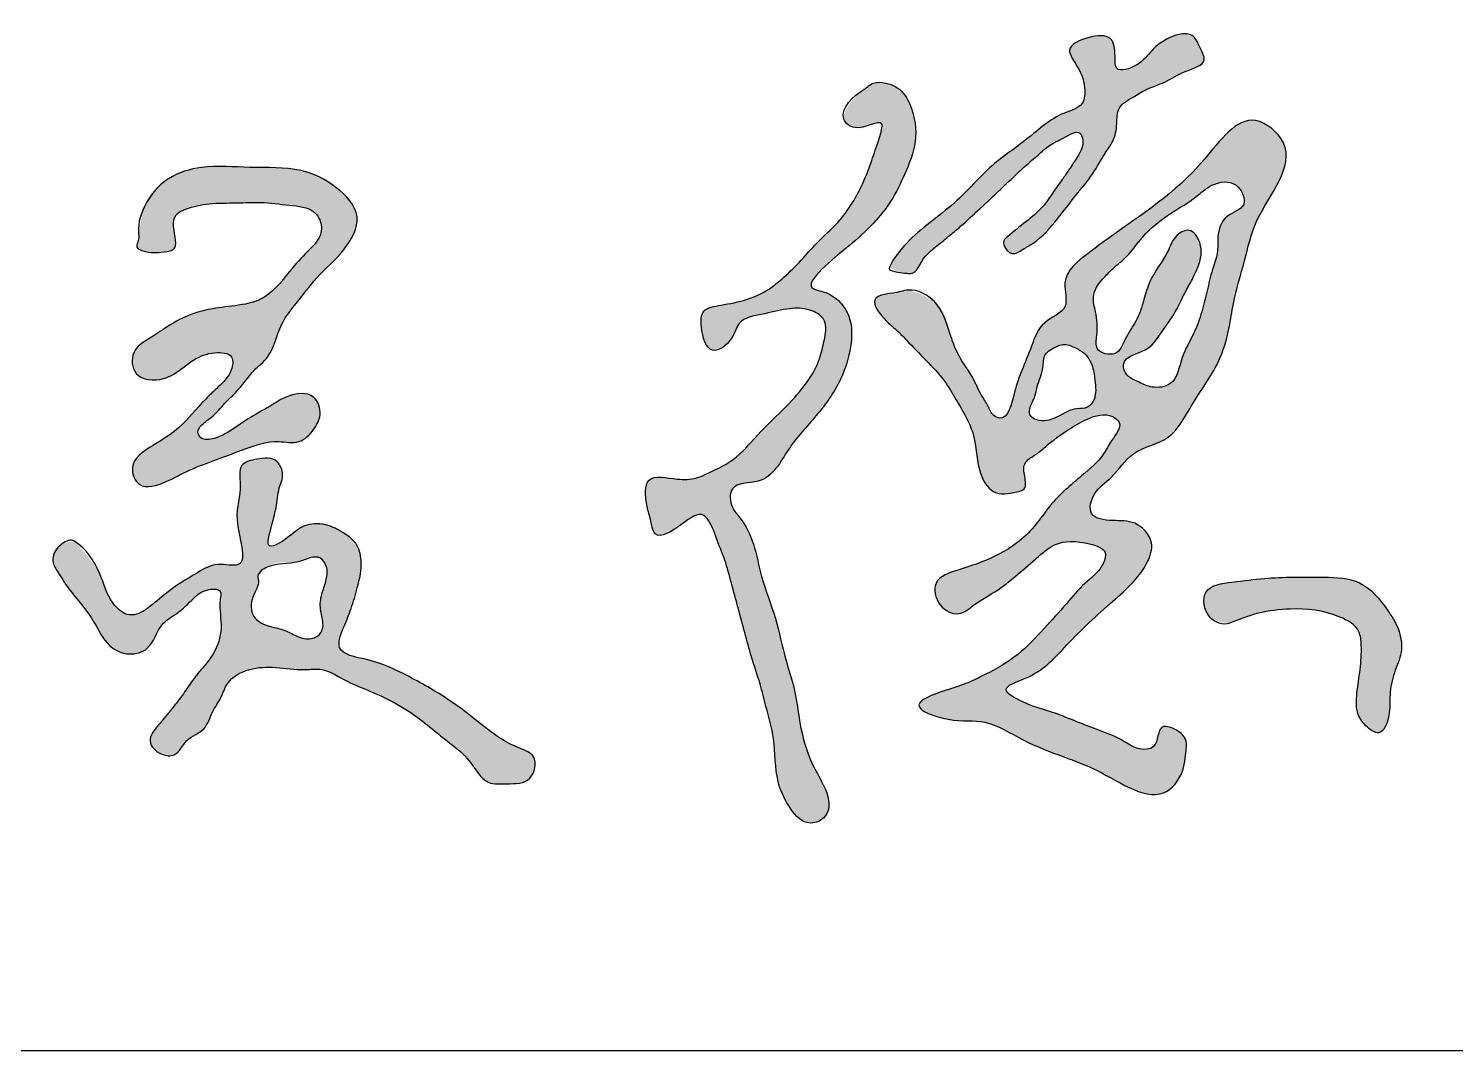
# Model space of a CAD drawing. Extents: x 30064 to 135164, y 17999 to 492668.
# Drawn here: x 111417 to 112410, y 32999 to 33710 of the extents above; entities that cross this region are included whole.
import ezdxf

# ---------------------------------------------------------------- set-up
doc = ezdxf.new("R2010")
doc.units = 0
doc.header["$LTSCALE"] = 1000
doc.header["$MEASUREMENT"] = 0
doc.layers.add('文字和字符', color=7, linetype='Continuous')

msp = doc.modelspace()

# ---------------------------------------------------------------- hatches: boundary and pattern name
at = {"layer": '文字和字符'}
h = msp.add_hatch(color=6, dxfattribs=at)
edge = h.paths.add_edge_path()
edge.add_spline(control_points=[(112016.42, 33543.84), (112016.51, 33544.02), (112029.58, 33564.52), (112044.31, 33574.34), (112066.41, 33591.66), (112085.17, 33614.36), (112113.28, 33632.68), (112130.96, 33650.11), (112152.25, 33655.23), (112152.77, 33671.65), (112148.34, 33682.65), (112137.78, 33696.94), (112154.68, 33704.69), (112171.92, 33706.18), (112173.76, 33692.37), (112172.79, 33678.2), (112190.96, 33684.05), (112197.76, 33694), (112208.99, 33703.6), (112227.36, 33709.89), (112232.28, 33696.58), (112238.53, 33685.01), (112220.4, 33680.25), (112209.27, 33672.37), (112195.72, 33668.32), (112185.67, 33661.85), (112174.51, 33655.9), (112174.96, 33642.93), (112173, 33632.02), (112165.04, 33621.45), (112158.1, 33607.94), (112145.59, 33593.57), (112133.07, 33576.65), (112121, 33562.7), (112109.55, 33556.64), (112101.02, 33550.42), (112093.7, 33560.89), (112101.99, 33568.08), (112110.96, 33575.15), (112122.94, 33584.68), (112130.01, 33595.71), (112136.16, 33604.08), (112141.73, 33612.14), (112147.29, 33620.76), (112152.38, 33629.39), (112148.56, 33640.59), (112137.17, 33633.02), (112127.97, 33629.52), (112119.73, 33621.44), (112111.11, 33614.71), (112103.11, 33606.87), (112095.17, 33599.51), (112087.12, 33591.51), (112077.64, 33583.2), (112068.99, 33574.79), (112060.11, 33567.42), (112050.21, 33559.07), (112039.84, 33551.61), (112034.6, 33538.69), (112025.23, 33538.57), (112016.39, 33543.77), (112016.42, 33543.84)], knot_values=[0, 0, 0, 0, 28.666202, 58.974239, 88.991361, 140.445622, 182.443945, 226.361589, 246.003405, 261.159642, 285.403493, 300.064839, 321.637432, 343.335684, 360.576762, 372.35608, 392.086641, 412.248863, 426.515031, 455.165125, 470.118963, 480.655269, 502.385008, 524.571649, 543.872014, 558.543079, 575.923356, 590.530581, 608.177969, 621.720424, 644.672751, 671.428143, 700.314854, 733.307285, 745.026327, 756.27632, 770.758758, 775.879479, 798.783005, 820.418083, 838.303351, 852.974217, 863.749723, 878.985175, 896.219108, 903.438329, 919.617985, 935.209773, 949.206114, 965.758141, 981.234157, 995.661007, 1010.855529, 1028.447768, 1048.105951, 1061.049743, 1076.480099, 1102.025547, 1114.040319, 1128.49753, 1139.678117, 1139.678117, 1139.678117, 1139.678117], degree=3, periodic=0)
h = msp.add_hatch(color=6, dxfattribs=at)
edge = h.paths.add_edge_path()
edge.add_spline(control_points=[(111998.62, 33667.56), (111998.41, 33667.43), (111976.99, 33649.98), (111994.75, 33636.67), (112014.59, 33650.41), (112008.19, 33630.11), (112004.63, 33619.45), (111998.95, 33603.69), (111991.5, 33589.08), (111980.1, 33573.55), (111966.5, 33561.96), (111954.98, 33548.31), (111943.91, 33537.49), (111926.82, 33523.31), (111908.03, 33518.54), (111885.3, 33515.37), (111884.97, 33500.04), (111890.5, 33480.17), (111908, 33492.67), (111910.89, 33508.61), (111930, 33511.06), (111945.54, 33515.56), (111959.99, 33515.39), (111974.52, 33507.66), (111970.61, 33491.06), (111967.12, 33476.25), (111958.05, 33461.71), (111943.47, 33445.08), (111925.12, 33428.68), (111910.67, 33410.44), (111894.87, 33402.84), (111882.08, 33396.28), (111867.44, 33395.67), (111845.46, 33401.23), (111846.57, 33379.76), (111850.24, 33369.2), (111852.67, 33351.97), (111871.49, 33364.34), (111885.35, 33375.16), (111892.77, 33364.61), (111896.16, 33354.05), (111902.22, 33340.25), (111907.99, 33317.92), (111914.32, 33295.48), (111920.32, 33271.91), (111926.36, 33255.1), (111930.84, 33235.92), (111937.57, 33213.81), (111936.27, 33189.06), (111945.28, 33169.44), (111954.81, 33157.03), (111966.31, 33156.93), (111977.17, 33165.19), (111971.79, 33182.56), (111961.04, 33199.58), (111953.7, 33223.78), (111951.39, 33249.37), (111942.66, 33274.18), (111937.98, 33300.17), (111927.11, 33325.98), (111922.99, 33350.47), (111915.32, 33367.01), (111905.46, 33377.01), (111904.51, 33394.88), (111932.63, 33391.5), (111945.18, 33418.73), (111965.99, 33440.03), (111982.77, 33463.32), (111990.2, 33487.39), (111990.78, 33507.04), (111981.98, 33520.71), (111973.07, 33526.75), (111956.61, 33529.36), (111974.63, 33548.09), (111988.06, 33558.18), (112005.19, 33573.47), (112018.36, 33589.98), (112027.62, 33609.42), (112036.43, 33631.52), (112033.49, 33653.53), (112024.45, 33668.78), (112013.66, 33672.03), (112006.03, 33673.84), (111998.69, 33667.61), (111998.62, 33667.56)], knot_values=[0, 0, 0, 0, 34.681641, 48.072065, 74.329964, 88.895095, 111.17035, 128.900452, 156.472867, 179.905372, 208.355087, 230.580725, 254.01719, 273.066721, 321.355231, 338.817261, 354.258199, 378.941826, 401.102047, 416.854172, 443.250134, 467.917341, 487.236589, 502.550058, 528.37671, 545.470375, 568.264653, 597.83009, 637.746529, 670.902739, 692.464096, 710.354936, 729.186846, 756.230528, 779.82652, 794.347921, 809.198107, 836.695152, 859.380582, 868.55181, 883.814404, 907.197348, 930.393917, 979.907693, 1004.230046, 1031.618366, 1054.147615, 1086.172461, 1127.622089, 1153.330618, 1177.300132, 1184.664421, 1199.389772, 1226.047392, 1247.395311, 1286.378592, 1328.318353, 1354.32781, 1395.269823, 1437.957794, 1469.914352, 1498.680239, 1511.344868, 1529.007775, 1555.105752, 1597.804477, 1639.655016, 1682.119963, 1714.682311, 1744.156119, 1760.024332, 1779.437309, 1790.885943, 1814.731193, 1846.001898, 1877.602297, 1905.335657, 1934.233701, 1967.004059, 2002.481722, 2023.475353, 2035.765847, 2047.212297, 2058.363573, 2058.363573, 2058.363573, 2058.363573], degree=3, periodic=0)
h = msp.add_hatch(color=6, dxfattribs=at)
edge = h.paths.add_edge_path()
edge.add_spline(control_points=[(112029.7, 33527.95), (112029.9, 33527.96), (112054.59, 33520.84), (112056.68, 33500.39), (112063.99, 33481.81), (112074.31, 33468.69), (112079.08, 33456.11), (112085.2, 33447.89), (112087.53, 33440.88), (112098.88, 33435.68), (112102.91, 33457.29), (112108.57, 33472.32), (112115.54, 33489.02), (112121.51, 33506.9), (112143.08, 33513.61), (112134.18, 33537.66), (112153.17, 33552.37), (112187.11, 33577.8), (112225.93, 33601.07), (112263.61, 33657.08), (112306.3, 33621.73), (112271.49, 33584.87), (112263.9, 33547.84), (112256.01, 33523.03), (112252.8, 33498.99), (112245.28, 33473.82), (112227.27, 33450.96), (112213.45, 33422.05), (112184.91, 33417.88), (112173.11, 33397.61), (112158.22, 33388.73), (112153.52, 33369.28), (112172.6, 33367.02), (112188, 33368.05), (112201.59, 33353.73), (112193.39, 33329.47), (112168.23, 33309.15), (112138.8, 33280.8), (112121.2, 33260.14), (112091.03, 33251), (112112.52, 33239), (112131.1, 33234.38), (112154.9, 33223.96), (112177.07, 33216.55), (112190.53, 33206.35), (112204.05, 33210.96), (112202.25, 33226.69), (112215.89, 33222.55), (112224.31, 33215.98), (112222.33, 33204.78), (112221.39, 33192.07), (112203.51, 33165.81), (112168.01, 33192.28), (112136.24, 33203.64), (112109.7, 33213.53), (112083.69, 33230.55), (112061.05, 33226.1), (112026.51, 33238.88), (112053.83, 33249.15), (112067.26, 33252.92), (112085.36, 33261.28), (112105.44, 33272.31), (112123.44, 33291.85), (112138.63, 33308.37), (112151.5, 33324.08), (112163.65, 33332.58), (112168.95, 33347.52), (112150.57, 33353.28), (112133.11, 33354.19), (112117.49, 33340.21), (112105.75, 33330.02), (112091.67, 33318.46), (112078.09, 33311.68), (112064.57, 33299.92), (112049.33, 33307.54), (112045.46, 33327.17), (112064.51, 33333.37), (112083.49, 33339.14), (112102.59, 33348.88), (112117.97, 33363.27), (112129.9, 33381.76), (112147.7, 33396.59), (112164.62, 33410.75), (112170.61, 33423.78), (112179.71, 33434.13), (112168.31, 33443.25), (112154.18, 33439.02), (112140.16, 33430.53), (112128.38, 33422.2), (112119.36, 33413.66), (112108.93, 33408.5), (112110.43, 33398.5), (112112.26, 33389.24), (112101.24, 33386.5), (112086.83, 33384.32), (112076.38, 33405.94), (112076.93, 33424.33), (112069.45, 33440.35), (112062.52, 33452.03), (112054.42, 33466.23), (112041.65, 33479.08), (112030.21, 33491.04), (112020.72, 33500.99), (112011.89, 33507.89), (112000.6, 33525.16), (112017.53, 33525.22), (112029.65, 33527.94), (112029.7, 33527.95)], knot_values=[0, 0, 0, 0, 27.432872, 59.395361, 85.693134, 109.085552, 128.362609, 140.996926, 151.763291, 157.712951, 186.698752, 208.876995, 234.201156, 260.084919, 284.937489, 307.779824, 344.178191, 370.603449, 488.346466, 550.578274, 584.928952, 664.213103, 704.923077, 747.845979, 770.989275, 806.181381, 854.934517, 893.286489, 930.483071, 961.790102, 984.548855, 1003.508451, 1024.718144, 1046.34914, 1071.076056, 1090.271471, 1144.396456, 1205.241891, 1253.920649, 1274.470919, 1294.501491, 1322.334343, 1367.576566, 1396.031299, 1422.826029, 1429.955148, 1450.476244, 1461.8652, 1477.100741, 1492.069997, 1504.375793, 1531.897919, 1602.108595, 1637.124251, 1679.750326, 1720.374244, 1756.060039, 1787.456838, 1814.277484, 1834.999527, 1853.438436, 1895.015251, 1930.254648, 1962.79728, 1989.05807, 2013.552032, 2026.034617, 2043.218025, 2076.933867, 2099.023719, 2126.230041, 2142.894352, 2174.050972, 2191.234509, 2210.914373, 2232.75608, 2256.675267, 2280.357753, 2319.727615, 2342.899389, 2367.60531, 2410.353703, 2439.962666, 2455.364827, 2473.851128, 2482.49724, 2507.041751, 2528.398061, 2552.516989, 2565.753289, 2581.839762, 2593.467441, 2605.690383, 2613.252568, 2635.359714, 2661.00506, 2697.047344, 2713.801275, 2733.175864, 2753.931383, 2781.462056, 2807.917281, 2823.476427, 2837.489503, 2858.153182, 2884.370537, 2892.288582, 2892.288582, 2892.288582, 2892.288582], degree=3, periodic=0)
edge = h.paths.add_edge_path(flags=16)
edge.add_spline(control_points=[(112164.94, 33535.78), (112164.84, 33535.68), (112155.67, 33523.42), (112161.04, 33511.2), (112161.55, 33499.27), (112158.67, 33484.91), (112175.5, 33480.77), (112180.27, 33495.26), (112188.81, 33506.16), (112193.37, 33520.42), (112197.93, 33537.62), (112209.14, 33550.49), (112213.78, 33564.91), (112225.7, 33572.57), (112235.25, 33558.84), (112232.14, 33545.13), (112226.11, 33533.51), (112219.93, 33522.11), (112214.88, 33510.85), (112205.41, 33498.8), (112198.03, 33484.51), (112178.4, 33482.16), (112179.74, 33468.41), (112189.43, 33464.2), (112199.67, 33459.2), (112216.31, 33461.51), (112218.8, 33481.69), (112228.26, 33496.74), (112233.91, 33512.49), (112237.63, 33527.49), (112240.43, 33541.2), (112245.42, 33553.31), (112244.17, 33566.24), (112248.66, 33580.74), (112267.15, 33584.91), (112258.59, 33605.3), (112240.52, 33602.55), (112228.42, 33590.94), (112210.58, 33580.98), (112193.92, 33568.06), (112182.63, 33551.17), (112173.7, 33545.24), (112165, 33535.85), (112164.94, 33535.78)], knot_values=[0, 0, 0, 0, 19.744507, 34.157131, 56.912893, 69.911234, 87.399526, 104.154629, 124.530072, 146.715715, 165.190697, 198.370593, 214.639562, 229.161561, 244.798567, 268.894407, 285.44538, 299.384274, 322.908118, 336.418052, 363.110061, 388.511726, 395.681319, 413.735699, 426.886572, 444.721671, 472.606193, 498.451489, 520.637008, 541.419327, 562.830776, 579.059192, 594.65128, 616.732747, 635.831876, 655.966223, 679.349301, 698.350322, 726.390651, 763.332051, 786.837613, 805.134121, 818.66464, 818.66464, 818.66464, 818.66464], degree=3, periodic=0)
edge = h.paths.add_edge_path(flags=16)
edge.add_spline(control_points=[(112133.23, 33488.86), (112133.14, 33488.82), (112122.06, 33483.68), (112124.48, 33472.23), (112119.28, 33463.22), (112117.95, 33453.04), (112114.07, 33447.42), (112113.45, 33439.73), (112122.99, 33435.43), (112134.18, 33439.56), (112144.11, 33446.34), (112154.51, 33445.03), (112160.83, 33453.61), (112159.4, 33464.49), (112158.14, 33475.39), (112153.24, 33483.81), (112145.24, 33487.69), (112139.96, 33491.59), (112133.27, 33488.88), (112133.23, 33488.86)], knot_values=[0, 0, 0, 0, 14.292967, 26.663458, 46.005146, 55.397894, 68.805265, 74.060786, 84.885427, 103.559239, 122.783611, 133.392057, 143.205535, 161.756698, 177.271697, 189.090572, 200.297464, 212.920328, 218.424594, 218.424594, 218.424594, 218.424594], degree=3, periodic=0)
h = msp.add_hatch(color=6, dxfattribs=at)
edge = h.paths.add_edge_path()
edge.add_spline(control_points=[(111494.09, 33565.22), (111494.05, 33565.43), (111496.46, 33592.17), (111513.23, 33606.22), (111540.87, 33615.85), (111571.89, 33612.25), (111604.85, 33614.24), (111631.16, 33601.56), (111651.74, 33579.74), (111636.77, 33553.49), (111618.1, 33538.09), (111605.54, 33520.73), (111594.6, 33507.61), (111589.64, 33494.34), (111584.96, 33480.73), (111573.17, 33472.08), (111565.09, 33459.64), (111554.46, 33450.22), (111546.44, 33440.14), (111538.76, 33435.62), (111534.07, 33429.52), (111538.05, 33422.96), (111549.87, 33424.84), (111559.66, 33431), (111571.89, 33439.85), (111584.35, 33446.16), (111597.57, 33455.32), (111616.58, 33458.06), (111622, 33441.21), (111615.83, 33430.15), (111605.85, 33420.1), (111588.06, 33424.29), (111568.96, 33418.02), (111548.96, 33410.07), (111529.46, 33403.32), (111514.13, 33394.39), (111494.21, 33387.64), (111485.92, 33408.66), (111504.92, 33420.38), (111523.91, 33432.13), (111536.74, 33448.81), (111550.08, 33461.12), (111558.61, 33469.33), (111560.76, 33484.04), (111544.64, 33485.25), (111533.85, 33480.85), (111523.07, 33472.48), (111511.35, 33464.13), (111490.11, 33465.38), (111487.91, 33486.9), (111504.06, 33495.31), (111517.87, 33505.72), (111533.88, 33512.75), (111550.9, 33516.07), (111565.65, 33517.26), (111584.68, 33522.42), (111597.08, 33538.98), (111609.96, 33553.75), (111621.13, 33563.76), (111621.59, 33575.19), (111614.49, 33585.73), (111597.68, 33586.78), (111580.1, 33589.47), (111561.32, 33588.26), (111543.57, 33588.81), (111529.71, 33585.61), (111518.83, 33580.91), (111517.26, 33569.74), (111522.58, 33556.43), (111509.62, 33553.96), (111502.45, 33554.1), (111490.23, 33556.01), (111494.1, 33565.15), (111494.09, 33565.22)], knot_values=[0, 0, 0, 0, 29.30094, 65.038017, 98.639858, 145.229586, 194.795516, 232.114749, 266.925891, 301.913022, 339.267477, 370.852415, 390.177296, 409.795645, 429.660369, 448.333163, 468.729795, 490.881928, 507.437968, 521.157629, 529.07634, 535.254347, 547.876184, 571.501508, 585.319952, 610.337259, 628.877614, 654.734455, 672.908705, 688.379255, 706.720612, 726.29753, 758.239497, 788.950264, 816.810279, 842.152582, 868.097908, 885.262369, 914.728674, 944.648733, 982.813695, 999.650213, 1020.22886, 1032.723569, 1049.493141, 1071.095002, 1083.923681, 1105.362623, 1132.075217, 1152.211283, 1174.931511, 1200.704595, 1226.158921, 1246.312234, 1272.681377, 1287.962092, 1326.688213, 1353.277295, 1371.722858, 1386.128581, 1396.514529, 1421.520631, 1449.460288, 1472.518928, 1499.291724, 1522.558099, 1533.076665, 1544.456492, 1567.099854, 1573.093813, 1593.678612, 1602.883204, 1613.437455, 1613.437455, 1613.437455, 1613.437455], degree=3, periodic=0)
h = msp.add_hatch(color=6, dxfattribs=at)
edge = h.paths.add_edge_path()
edge.add_spline(control_points=[(111449.23, 33353.21), (111449.48, 33353.06), (111470.69, 33330.98), (111471.99, 33312.5), (111490.78, 33295.81), (111511.85, 33317.89), (111531.06, 33328.88), (111547.71, 33339.04), (111573.18, 33332.15), (111558.05, 33369.4), (111566.34, 33387.42), (111562.81, 33407.25), (111577.26, 33410.93), (111591.1, 33411.73), (111595.37, 33399.17), (111591.03, 33389.53), (111590.31, 33378.15), (111587.15, 33366.06), (111584.83, 33357.79), (111582.74, 33345.81), (111599.92, 33356.56), (111608.14, 33365.31), (111623.39, 33365.85), (111635, 33360.08), (111646.11, 33352.99), (111650.32, 33337.4), (111646.47, 33322.17), (111642.17, 33306.31), (111636.81, 33293.89), (111629.39, 33274.87), (111658.13, 33270.76), (111681.09, 33259.92), (111707.25, 33245.2), (111727.86, 33229.6), (111743.51, 33216.65), (111757.26, 33209.6), (111772.22, 33204.29), (111768.05, 33184.06), (111751.31, 33184.74), (111733.83, 33183.38), (111725.39, 33201.07), (111712.53, 33211.12), (111700.2, 33220.88), (111686.92, 33231.89), (111669.89, 33242.48), (111652.15, 33250.17), (111636.03, 33256.66), (111623.26, 33265.32), (111606.64, 33263.02), (111590.05, 33265.99), (111571.03, 33265.4), (111555.66, 33257.19), (111551.62, 33243.79), (111544.59, 33234.52), (111540.83, 33220.82), (111526.41, 33216.69), (111521.16, 33203.02), (111508.36, 33204.24), (111498.44, 33214.23), (111508.66, 33226.37), (111516.81, 33236.11), (111525.62, 33247.48), (111532.42, 33257.98), (111540.01, 33266.7), (111548, 33276.69), (111553.16, 33293.45), (111549.41, 33306.89), (111552.25, 33320.59), (111536.86, 33319.81), (111529.99, 33310.4), (111519.68, 33302.06), (111507.18, 33294.82), (111503.66, 33277.95), (111486.62, 33272.98), (111470.99, 33280.3), (111464.22, 33295.93), (111454.65, 33308.89), (111445.36, 33319.54), (111438.94, 33329.85), (111432.19, 33340.34), (111436.45, 33352.22), (111449.16, 33353.26), (111449.23, 33353.21)], knot_values=[0, 0, 0, 0, 39.878613, 71.084001, 88.571602, 128.557403, 167.51423, 188.674821, 208.323573, 251.533868, 286.022948, 304.040745, 319.866458, 339.38013, 355.294206, 363.866941, 383.035676, 402.399015, 414.36713, 422.122541, 442.348267, 461.81608, 481.686971, 497.958095, 516.551099, 533.839574, 560.727072, 581.394562, 601.159722, 620.894041, 649.426299, 690.673374, 738.289465, 770.144861, 799.264352, 821.404135, 836.808472, 857.647162, 880.926807, 898.121658, 926.751504, 950.035011, 967.352307, 991.998193, 1021.862108, 1050.46209, 1072.140687, 1094.880373, 1111.335022, 1139.52005, 1164.970822, 1190.259232, 1204.665599, 1221.240117, 1239.017221, 1259.177234, 1277.618397, 1289.978389, 1306.483927, 1324.261031, 1344.706721, 1362.799886, 1383.241029, 1396.927367, 1410.79459, 1436.58756, 1464.687551, 1472.224323, 1485.322698, 1508.470744, 1522.732623, 1540.039638, 1566.844928, 1584.840343, 1605.723939, 1632.903668, 1653.059236, 1673.030566, 1691.341619, 1704.216169, 1722.92022, 1735.167177, 1735.167177, 1735.167177, 1735.167177], degree=3, periodic=0)
edge = h.paths.add_edge_path(flags=16)
edge.add_spline(control_points=[(111576.96, 33328.95), (111576.97, 33329.04), (111588.6, 33342.17), (111602.18, 33334.93), (111618.88, 33345.25), (111625.82, 33335.13), (111624.95, 33326.34), (111621.39, 33317.39), (111619.53, 33307.23), (111622.33, 33298.88), (111622.35, 33292.1), (111619.15, 33286.72), (111610.8, 33283.89), (111601.97, 33288.12), (111593.04, 33292.56), (111583.14, 33293.96), (111571.67, 33299.88), (111571.93, 33315.39), (111578.28, 33320.96), (111576.95, 33328.92), (111576.96, 33328.95)], knot_values=[0, 0, 0, 0, 12.518583, 43.117128, 64.43384, 73.999097, 86.909074, 99.916825, 114.388405, 128.459585, 136.124934, 141.701946, 153.518143, 168.483557, 180.957273, 194.904784, 210.427714, 229.577537, 246.211116, 250.540926, 250.540926, 250.540926, 250.540926], degree=3, periodic=0)
h = msp.add_hatch(color=6, dxfattribs=at)
edge = h.paths.add_edge_path()
edge.add_spline(control_points=[(112253.05, 33296.19), (112253.25, 33296.27), (112276.33, 33305.17), (112298.14, 33306.6), (112324.06, 33304.73), (112343.82, 33293.31), (112345.14, 33278.14), (112344.19, 33264), (112341.47, 33248.33), (112340.83, 33233.32), (112347.63, 33224.18), (112359.06, 33216.46), (112365.38, 33233.11), (112364.08, 33246.4), (112367, 33261.71), (112374.22, 33275.97), (112371.49, 33292.3), (112361.08, 33308.66), (112345.77, 33327.55), (112312.81, 33328.37), (112283.1, 33328.43), (112256.81, 33324.91), (112233.57, 33322.3), (112233.45, 33297.97), (112252.92, 33296.14), (112253.05, 33296.19)], knot_values=[0, 0, 0, 0, 27.563865, 56.695241, 102.242536, 124.004216, 136.411448, 158.63331, 179.899671, 199.3513, 213.673571, 224.845605, 243.023995, 261.921703, 282.270986, 301.572813, 323.389476, 342.524862, 378.241957, 410.829433, 464.696782, 494.311037, 519.262799, 542.254368, 560.867544, 560.867544, 560.867544, 560.867544], degree=3, periodic=0)

# ---------------------------------------------------------------- linework, layer by layer
msp.add_line((105180.82, 32998.87), (113180.82, 32998.87))
at = {"layer": '文字和字符', "color": 6}
for points, start_tangent, end_tangent in [([(112016.42, 33543.84), (112028.43, 33560.64), (112044.85, 33575.05), (112061.67, 33588.66), (112088.1, 33614.67), (112112.12, 33633.07), (112138.15, 33651.08), (112150.56, 33657.88), (112152.16, 33668.69), (112146.16, 33685.09), (112141.75, 33694.7), (112154.57, 33703.5), (112170.18, 33702.7), (112173.39, 33690.7), (112174.59, 33682.29), (112188.6, 33684.69), (112199.12, 33694.72), (112207.09, 33701.21), (112227.44, 33704.7), (112233.05, 33695.5), (112235.45, 33688.29), (112222.24, 33679.89), (112207.99, 33672.64), (112195.1, 33667.4), (112185.91, 33662.18), (112176.19, 33654.28), (112174.59, 33643.88), (112171.78, 33631.47), (112166.61, 33623.2), (112157.99, 33609.08), (112146.16, 33593.86), (112133.34, 33577.45), (112116.53, 33560.64), (112109.32, 33556.24), (112101.71, 33553.44), (112096.11, 33562.25), (112098.51, 33565.05), (112111.32, 33575.45), (112122.93, 33585.85), (112130.54, 33596.26), (112136.67, 33604.87), (112141.08, 33611.26), (112147.03, 33620.49), (112150.96, 33632.27), (112148.96, 33637.07), (112137.75, 33633.87), (112127.83, 33628.59), (112120.13, 33622.08), (112111.04, 33614.36), (112102.9, 33606.73), (112095.34, 33599.59), (112087.46, 33591.99), (112078.09, 33583.45), (112067.68, 33573.84), (112060.58, 33567.8), (112052, 33560.72), (112038.85, 33547.84), (112034.04, 33540.64), (112023.63, 33540.24), (112016.42, 33543.84)], (0.427331, 0.904095), (0.427331, 0.904095)), ([(111998.62, 33667.56), (111984.63, 33646.85), (111992.25, 33640.93), (112010.98, 33643.66), (112009.18, 33633.32), (112004.1, 33618.09), (111999.61, 33606.13), (111990.53, 33588.46), (111980.4, 33574.94), (111965.81, 33560.54), (111955, 33548.72), (111942.94, 33536.9), (111932.15, 33528.42), (111899.13, 33517.42), (111887.28, 33513.19), (111885.59, 33502.19), (111893.2, 33486.12), (111906.75, 33494.58), (111911.83, 33504.73), (111929.61, 33511.5), (111947.04, 33514.98), (111960.93, 33514.03), (111970.24, 33508.11), (111970.24, 33489.5), (111966.85, 33477.66), (111958.66, 33463.42), (111944.84, 33447.2), (111924.48, 33426.88), (111907.6, 33409.98), (111894.05, 33402.36), (111882.2, 33397.29), (111868.65, 33396.44), (111849.18, 33395.59), (111847.49, 33378.67), (111850.03, 33368.52), (111853.42, 33358.37), (111872.04, 33365.14), (111887.28, 33371.06), (111891.51, 33365.98), (111895.74, 33355.83), (111901.79, 33340.1), (111906.44, 33324.05), (111915.76, 33289.6), (111920.39, 33272.7), (111926.36, 33253.88), (111930.46, 33238.18), (111935.75, 33215.71), (111938.93, 33186.01), (111946.36, 33169.04), (111959.1, 33157.37), (111964.4, 33157.37), (111972.9, 33163.73), (111970.77, 33182.83), (111963.61, 33196.44), (111954.85, 33223.14), (111949.53, 33252.89), (111944.24, 33270.87), (111937.02, 33299.48), (111927.42, 33328.7), (111921.78, 33351.03), (111912.39, 33369.52), (111907.09, 33376.94), (111907.09, 33389.67), (111925.13, 33394.97), (111946.36, 33417.25), (111965.47, 33440.58), (111982.45, 33466.04), (111989.33, 33488.48), (111988.13, 33509.68), (111982.07, 33519.38), (111970.2, 33526.79), (111962.46, 33529.64), (111971.43, 33544.3), (111988.54, 33558.96), (112005.25, 33574.43), (112017.57, 33590.17), (112027.04, 33608.72), (112034.24, 33631.21), (112030.82, 33656.55), (112021.85, 33668.73), (112013.6, 33671.96), (112005.35, 33671.96), (111998.62, 33667.56)], (-0.854695, -0.51913), (-0.854695, -0.51913)), ([(112029.7, 33527.95), (112047.75, 33519.88), (112057.96, 33499.23), (112065.09, 33481.67), (112074.11, 33467.43), (112080.32, 33455), (112085.03, 33447.21), (112089.08, 33440.6), (112092.98, 33438.8), (112103.45, 33456.88), (112108.55, 33472.02), (112115.28, 33488.99), (112124.42, 33505.24), (112138.5, 33516.32), (112138.5, 33532.78), (112154.67, 33553.43), (112169.95, 33564.8), (112235.42, 33618.77), (112271.19, 33645.82), (112290.53, 33630.37), (112272.16, 33576.26), (112263.46, 33548.25), (112255.73, 33518.3), (112252.83, 33501.87), (112245.09, 33477.72), (112226.72, 33447.77), (112210.29, 33425.55), (112186.12, 33413.95), (112170.65, 33397.53), (112159.05, 33385.94), (112157.12, 33372.41), (112171.62, 33367.58), (112187.09, 33365.65), (112198.69, 33352.12), (112195.79, 33338.6), (112169.68, 33309.61), (112138.12, 33279.18), (112110.46, 33257.6), (112097.64, 33250.19), (112109.11, 33241.42), (112128, 33234.68), (112158.45, 33223.04), (112177.36, 33215.11), (112195.46, 33208.39), (112200.19, 33210.41), (112206.26, 33223.89), (112214.35, 33222.55), (112222.45, 33215.13), (112222.45, 33204.34), (112221.1, 33195.58), (112209.63, 33179.39), (112161.06, 33193.55), (112137.72, 33203.16), (112109.37, 33214.99), (112082.79, 33227.26), (112057.16, 33229.29), (112036.92, 33239.4), (112053.78, 33248.84), (112067.95, 33253.56), (112080.1, 33258.95), (112105.73, 33274.46), (112123.83, 33292.28), (112139.52, 33309.71), (112152.29, 33323.68), (112164.43, 33336.49), (112166.45, 33345.25), (112155.66, 33351.32), (112131.37, 33350.65), (112118.55, 33341.21), (112103.71, 33328.4), (112094.26, 33320.98), (112075.37, 33308.85), (112064.58, 33302.78), (112051.76, 33308.85), (112049.06, 33324.35), (112063.9, 33333.12), (112080.1, 33338.51), (112105.06, 33352), (112117.2, 33363.46), (112128, 33377.62), (112150.35, 33398.81), (112165.44, 33413.9), (112171.16, 33423.41), (112176.34, 33435.68), (112171.73, 33439.87), (112154.12, 33438.2), (112140.71, 33430.66), (112126.69, 33420.38), (112119.33, 33414.32), (112110.52, 33406.78), (112110.52, 33398.4), (112110.1, 33389.6), (112105.07, 33387.5), (112089.14, 33387.5), (112079.08, 33403), (112074.34, 33428.54), (112069.58, 33439.64), (112062.71, 33451.79), (112054.78, 33464.47), (112041.56, 33479.27), (112028.34, 33493.01), (112020.41, 33500.93), (112013.01, 33507.8), (112006.13, 33521.01), (112024.11, 33526.82), (112029.7, 33527.95)], (0.998657, 0.051807), (0.998657, 0.051807)), ([(111494.09, 33565.22), (111497.98, 33585.97), (111514.85, 33605.43), (111537.78, 33613.21), (111571.36, 33613.29), (111607.01, 33611.05), (111631.23, 33599.38), (111645.94, 33579.06), (111636.43, 33555.71), (111617.82, 33536.25), (111603.55, 33518.53), (111595.33, 33507.28), (111589.7, 33494.31), (111583.64, 33481.34), (111574.13, 33471.83), (111564.85, 33460.43), (111553.79, 33448.92), (111545.57, 33440.27), (111537.88, 33434.06), (111535.19, 33429.03), (111537.35, 33425.13), (111546.44, 33424.7), (111561.58, 33432.49), (111569.8, 33438.11), (111585.37, 33447.19), (111597.06, 33453.67), (111615.69, 33453.43), (111620.19, 33441.13), (111615.69, 33430.93), (111605.48, 33422.53), (111591.37, 33422.53), (111568.86, 33417.74), (111548.15, 33409.94), (111529.44, 33402.65), (111513.03, 33394.64), (111494.42, 33392.84), (111489.62, 33404.24), (111504.02, 33419.84), (111521.73, 33432.13), (111540.63, 33452.11), (111549.38, 33460.53), (111558.35, 33472.33), (111558.66, 33481.33), (111546.95, 33484.33), (111532.24, 33479.23), (111524.74, 33473.83), (111511.23, 33466.33), (111492.32, 33469.93), (111490.52, 33484.33), (111502.82, 33495.13), (111518.42, 33505.22), (111535.24, 33512.53), (111549.45, 33515.55), (111568.26, 33518.23), (111578.77, 33521.53), (111598.95, 33540.8), (111611.75, 33555.06), (111620.06, 33565.44), (111620.35, 33575.81), (111616.2, 33582.04), (111598.86, 33586.95), (111578.82, 33588.86), (111562.2, 33588.56), (111542.92, 33587.97), (111526.6, 33584.12), (111520.07, 33580.26), (111518.29, 33572.26), (111517.7, 33555.95), (111513.55, 33554.76), (111498.71, 33554.76), (111492.78, 33557.73), (111494.09, 33565.22)], (-0.158954, 0.987286), (-0.158954, 0.987286)), ([(112164.94, 33535.78), (112158.38, 33523.15), (112159.79, 33512.86), (112160.72, 33496.49), (112161.19, 33487.13), (112173.36, 33483.86), (112180.38, 33493.68), (112187.87, 33506.31), (112193.49, 33521.28), (112197.7, 33533.91), (112209.87, 33554.49), (112215.49, 33564.78), (112224.85, 33569.46), (112232.34, 33561.04), (112230.94, 33543.73), (112225.79, 33532.97), (112221.11, 33524.09), (112213.15, 33509.12), (112207.53, 33501.16), (112194.89, 33486.66), (112179.45, 33476.84), (112179.91, 33471.7), (112190.21, 33463.74), (112199.11, 33460.47), (112211.74, 33462.81), (112220.17, 33481.05), (112228.13, 33497.89), (112233.74, 33512.86), (112237.49, 33527.36), (112241.23, 33542.33), (112244.51, 33553.56), (112244.98, 33564.78), (112251.53, 33579.28), (112262.77, 33587.24), (112257.62, 33600.8), (112240.77, 33600.8), (112229.66, 33592.79), (112212.77, 33581.71), (112192.4, 33564.55), (112181.64, 33551.47), (112171.75, 33542.75), (112164.94, 33535.78)], (-0.702795, -0.711393), (-0.702795, -0.711393)), ([(112133.23, 33488.86), (112124.85, 33482.88), (112123.25, 33474.11), (112119.26, 33460.75), (112117.66, 33454.17), (112114.07, 33445.2), (112114.07, 33441.42), (112120.66, 33437.23), (112133.82, 33440.02), (112146.59, 33445.4), (112154.17, 33446.4), (112158.75, 33451.78), (112159.35, 33465.14), (112157.16, 33476.1), (112152.57, 33483.28), (112145.79, 33487.66), (112137.01, 33490.05), (112133.23, 33488.86)], (-0.905829, -0.423645), (-0.905829, -0.423645)), ([(111449.23, 33353.21), (111466.93, 33330.57), (111476.14, 33310.05), (111486.05, 33302.27), (111511.54, 33315.71), (111534.9, 33331.28), (111549.06, 33336.94), (111563.22, 33336.94), (111562.51, 33368.07), (111564.64, 33392.83), (111565.79, 33405.76), (111576.26, 33410.3), (111590.21, 33408.55), (111594.05, 33397.75), (111592.31, 33391.82), (111589.86, 33378.22), (111586.72, 33364.63), (111584.63, 33356.26), (111584.28, 33350.68), (111597.89, 33355.91), (111609.4, 33363.93), (111623.7, 33364.63), (111634.52, 33360.09), (111644.98, 33351.73), (111648.82, 33339.87), (111646.03, 33320.7), (111641.84, 33306.41), (111636.61, 33293.16), (111633.82, 33279.21), (111652.58, 33270.8), (111680.25, 33259.94), (111709.89, 33242.66), (111728.35, 33229.01), (111745.12, 33216.39), (111759.3, 33209.08), (111768.69, 33203.16), (111766.22, 33188.34), (111749.92, 33184.39), (111737.56, 33185.38), (111723.73, 33200.69), (111711.38, 33212.04), (111701.61, 33219.81), (111687.66, 33230.81), (111669.38, 33242.16), (111650.63, 33250.72), (111636.38, 33257.13), (111621.45, 33263.89), (111609.6, 33263.89), (111589.34, 33265.37), (111571.06, 33263.89), (111555.74, 33254.01), (111551.29, 33244.63), (111545.37, 33234.26), (111539.44, 33222.91), (111527.58, 33214.51), (111518.68, 33204.64), (111509.79, 33205.13), (111501.89, 33214.02), (111507.81, 33225.37), (111517.2, 33236.73), (111525.11, 33247.1), (111533.64, 33259.11), (111539.93, 33266.71), (111545.86, 33274.75), (111551.29, 33292.53), (111550.8, 33312.77), (111550.8, 33318.2), (111541.41, 33319.19), (111528.03, 33309.23), (111520.09, 33302.71), (111510.29, 33294.99), (111499.91, 33278.7), (111487.56, 33274.75), (111473.72, 33280.68), (111462.85, 33296.97), (111454.45, 33308.82), (111445.44, 33320.04), (111438.15, 33331.04), (111434.2, 33339.43), (111440.62, 33351.28), (111449.23, 33353.21)], (0.847727, -0.530433), (0.847727, -0.530433)), ([(111576.96, 33328.95), (111583.51, 33335.15), (111605.23, 33338.94), (111620.4, 33341.35), (111624.54, 33335.84), (111624.54, 33326.53), (111621.78, 33317.58), (111620.4, 33307.24), (111622.13, 33297.25), (111621.78, 33291.73), (111619.72, 33288.29), (111611.78, 33285.19), (111601.49, 33288.39), (111593.24, 33291.97), (111583.51, 33294.49), (111574.2, 33300.69), (111573.51, 33314.47), (111577.3, 33325.85), (111576.96, 33328.95)], (0.146784, 0.989169), (0.146784, 0.989169)), ([(112253.05, 33296.19), (112273.09, 33303.01), (112295.27, 33305.99), (112329.81, 33300.45), (112343.03, 33290.23), (112344.73, 33280.85), (112343.88, 33263.81), (112341.75, 33247.61), (112342.6, 33232.7), (112348.99, 33223.75), (112356.67, 33219.91), (112363.92, 33231.85), (112364.77, 33246.33), (112367.76, 33261.68), (112372.45, 33275.74), (112370.32, 33292.36), (112363.07, 33305.14), (112343.45, 33324.32), (112318.72, 33328.15), (112277.36, 33327.3), (112254.76, 33324.74), (112236.85, 33317.92), (112239.41, 33300.45), (112253.05, 33296.19)], (0.929554, 0.368687), (0.929554, 0.368687))]:
    msp.add_spline(points, degree=3, dxfattribs=dict(at, start_tangent=start_tangent, end_tangent=end_tangent))

doc.saveas('drawing.dxf')
